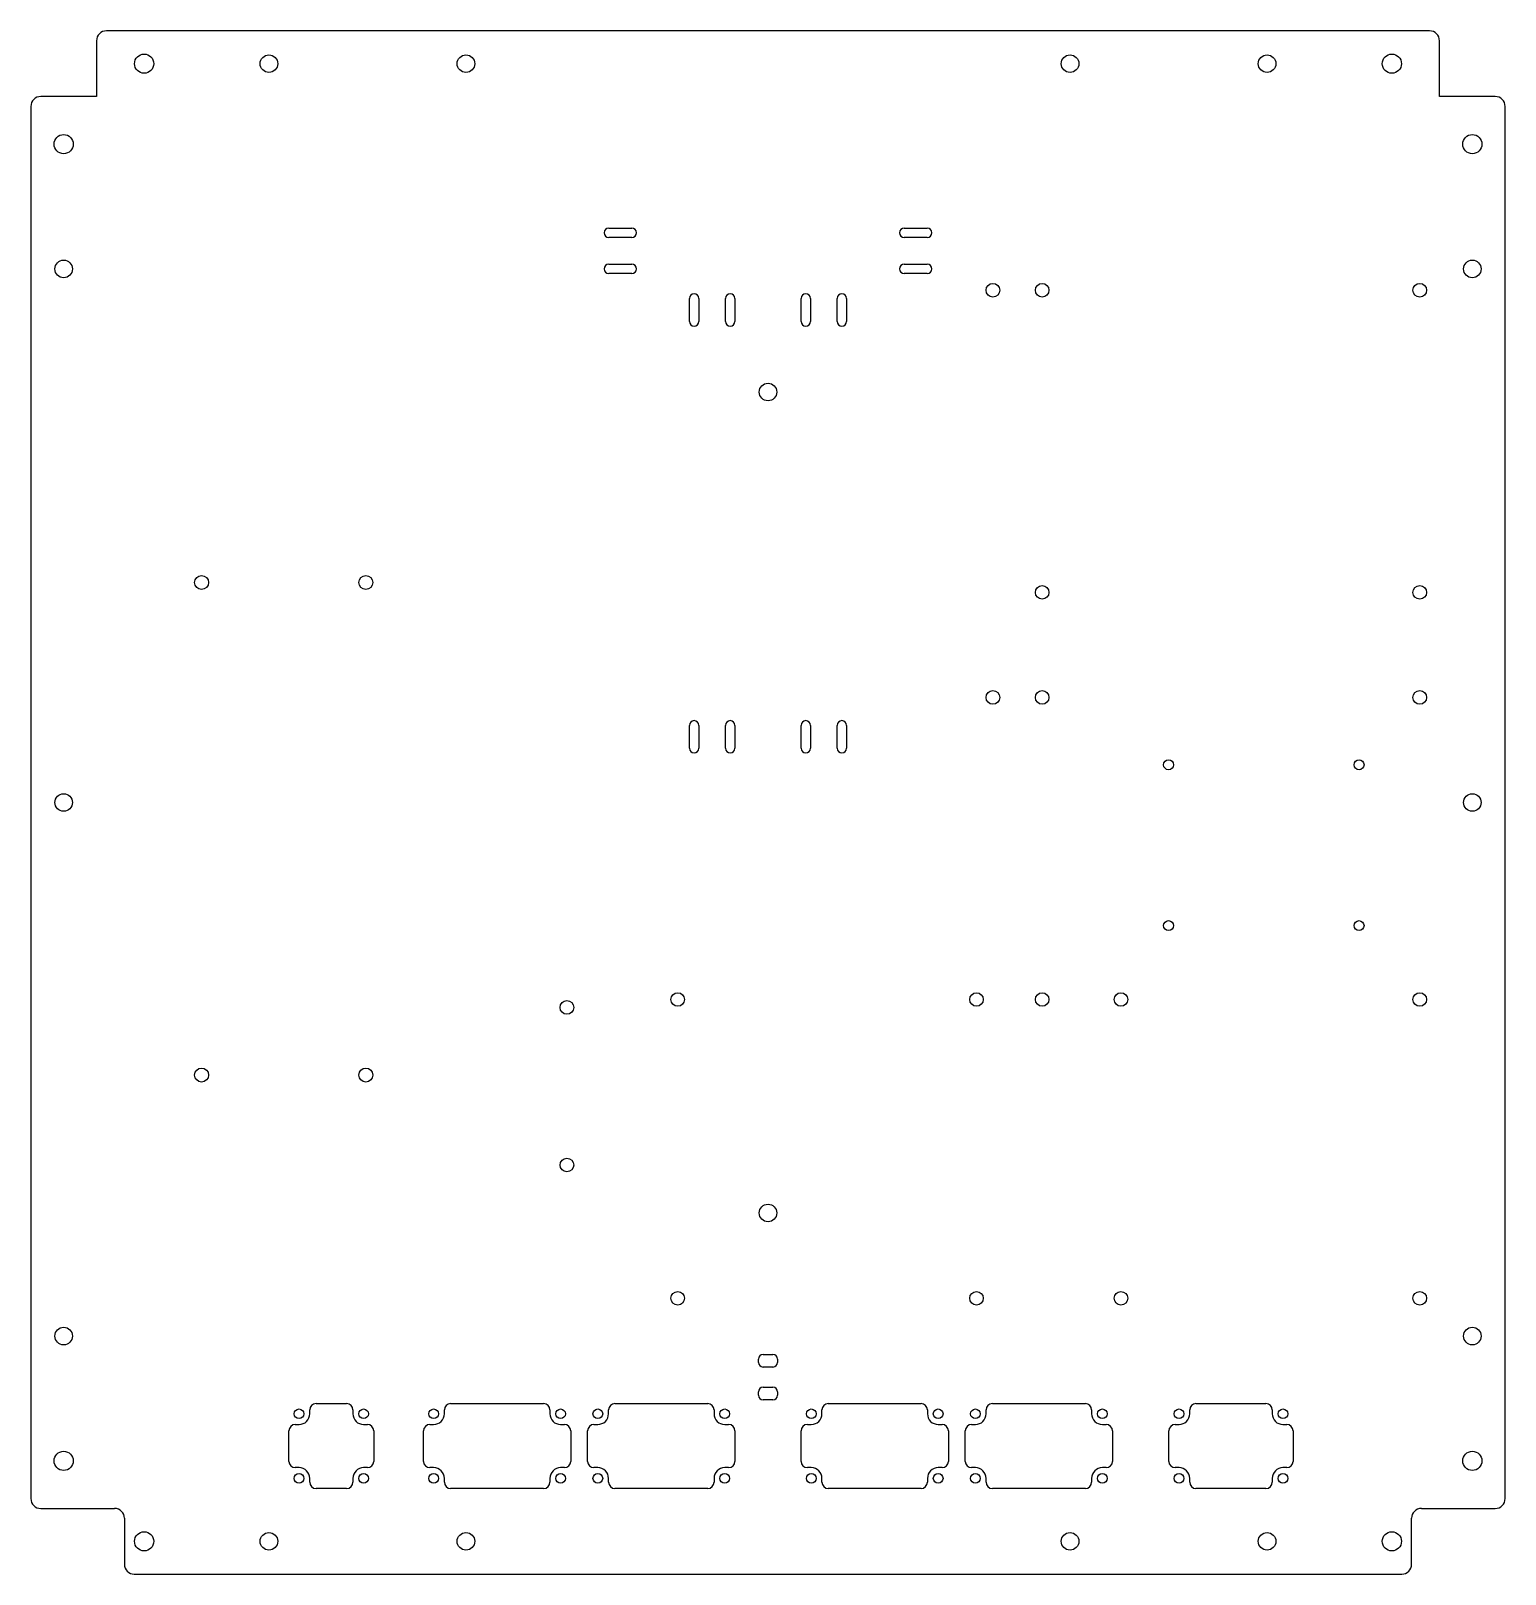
# Model space of a CAD drawing. Header units: millimetres. Extents: x 0 to 449, y 0 to 470.
import ezdxf

# ---------------------------------------------------------------- set-up
doc = ezdxf.new("R2010")
doc.units = ezdxf.units.MM

msp = doc.modelspace()

# ---------------------------------------------------------------- linework, layer by layer
at = {"color": 7, "linetype": 'Continuous', "lineweight": 25}
for p, q in [((426, 470), (23, 470)), ((20, 467), (20, 450)), ((429, 450), (429, 467)), ((0, 447), (0, 23)), ((20, 450), (3, 450)), ((446, 450), (429, 450)), ((449, 23), (449, 447)), ((176, 409.9238), (183, 409.9238)), ((266, 409.9238), (273, 409.9238)), ((183, 407.0762), (176, 407.0762)), ((273, 407.0762), (266, 407.0762)), ((176, 398.9238), (183, 398.9238)), ((183, 396.0762), (176, 396.0762)), ((266, 398.9238), (273, 398.9238)), ((273, 396.0762), (266, 396.0762)), ((200.5762, 381.5), (200.5762, 388.5)), ((203.4238, 388.5), (203.4238, 381.5)), ((211.5762, 381.5), (211.5762, 388.5)), ((214.4238, 388.5), (214.4238, 381.5)), ((234.5762, 381.5), (234.5762, 388.5)), ((237.4238, 388.5), (237.4238, 381.5)), ((245.5762, 381.5), (245.5762, 388.5)), ((248.4238, 388.5), (248.4238, 381.5)), ((200.5762, 251.5), (200.5762, 258.5)), ((203.4238, 258.5), (203.4238, 251.5)), ((211.5762, 251.5), (211.5762, 258.5)), ((214.4238, 258.5), (214.4238, 251.5)), ((234.5762, 251.5), (234.5762, 258.5)), ((237.4238, 258.5), (237.4238, 251.5)), ((245.5762, 251.5), (245.5762, 258.5)), ((248.4238, 258.5), (248.4238, 251.5)), ((223, 66.9238), (226, 66.9238)), ((221.5762, 64.5), (221.5762, 65.5)), ((226, 63.0762), (223, 63.0762)), ((227.4238, 65.5), (227.4238, 64.5)), ((223, 56.9238), (226, 56.9238)), ((86.85, 51.9238), (96.15, 51.9238)), ((127.85, 51.9238), (156.15, 51.9238)), ((177.85, 51.9238), (206.15, 51.9238)), ((221.5762, 54.5), (221.5762, 55.5)), ((226, 53.0762), (223, 53.0762)), ((227.4238, 55.5), (227.4238, 54.5)), ((242.85, 51.9238), (271.15, 51.9238)), ((292.85, 51.9238), (321.15, 51.9238)), ((354.85, 51.9238), (376.15, 51.9238)), ((84.9262, 48.825), (84.9262, 50)), ((98.0738, 50), (98.0738, 48.825)), ((125.9262, 48.825), (125.9262, 50)), ((158.0738, 50), (158.0738, 48.825)), ((175.9262, 48.825), (175.9262, 50)), ((208.0738, 50), (208.0738, 48.825)), ((240.9262, 48.825), (240.9262, 50)), ((273.0738, 50), (273.0738, 48.825)), ((290.9262, 48.825), (290.9262, 50)), ((323.0738, 50), (323.0738, 48.825)), ((352.9262, 48.825), (352.9262, 50)), ((378.0738, 50), (378.0738, 48.825)), ((78.5762, 34.35), (78.5762, 43.65)), ((80.5, 45.5738), (81.675, 45.5738)), ((101.325, 45.5738), (102.5, 45.5738)), ((104.4238, 43.65), (104.4238, 34.35)), ((119.5762, 34.35), (119.5762, 43.65)), ((121.5, 45.5738), (122.675, 45.5738)), ((161.325, 45.5738), (162.5, 45.5738)), ((164.4238, 43.65), (164.4238, 34.35)), ((169.5762, 34.35), (169.5762, 43.65)), ((171.5, 45.5738), (172.675, 45.5738)), ((211.325, 45.5738), (212.5, 45.5738)), ((214.4238, 43.65), (214.4238, 34.35)), ((234.5762, 34.35), (234.5762, 43.65)), ((236.5, 45.5738), (237.675, 45.5738)), ((276.325, 45.5738), (277.5, 45.5738)), ((279.4238, 43.65), (279.4238, 34.35)), ((284.5762, 34.35), (284.5762, 43.65)), ((286.5, 45.5738), (287.675, 45.5738)), ((326.325, 45.5738), (327.5, 45.5738)), ((329.4238, 43.65), (329.4238, 34.35)), ((346.5762, 34.35), (346.5762, 43.65)), ((348.5, 45.5738), (349.675, 45.5738)), ((381.325, 45.5738), (382.5, 45.5738)), ((384.4238, 43.65), (384.4238, 34.35)), ((81.675, 32.4262), (80.5, 32.4262)), ((84.9262, 28), (84.9262, 29.175)), ((98.0738, 29.175), (98.0738, 28)), ((102.5, 32.4262), (101.325, 32.4262)), ((122.675, 32.4262), (121.5, 32.4262)), ((125.9262, 28), (125.9262, 29.175)), ((158.0738, 29.175), (158.0738, 28)), ((162.5, 32.4262), (161.325, 32.4262)), ((172.675, 32.4262), (171.5, 32.4262)), ((175.9262, 28), (175.9262, 29.175)), ((208.0738, 29.175), (208.0738, 28)), ((212.5, 32.4262), (211.325, 32.4262)), ((237.675, 32.4262), (236.5, 32.4262)), ((240.9262, 28), (240.9262, 29.175)), ((273.0738, 29.175), (273.0738, 28)), ((277.5, 32.4262), (276.325, 32.4262)), ((287.675, 32.4262), (286.5, 32.4262)), ((290.9262, 28), (290.9262, 29.175)), ((323.0738, 29.175), (323.0738, 28)), ((327.5, 32.4262), (326.325, 32.4262)), ((349.675, 32.4262), (348.5, 32.4262)), ((352.9262, 28), (352.9262, 29.175)), ((378.0738, 29.175), (378.0738, 28)), ((382.5, 32.4262), (381.325, 32.4262)), ((96.15, 26.0762), (86.85, 26.0762)), ((156.15, 26.0762), (127.85, 26.0762)), ((206.15, 26.0762), (177.85, 26.0762)), ((271.15, 26.0762), (242.85, 26.0762)), ((321.15, 26.0762), (292.85, 26.0762)), ((376.15, 26.0762), (354.85, 26.0762)), ((3, 20), (25.5, 20)), ((423.5, 20), (446, 20)), ((28.5, 17), (28.5, 3)), ((420.5, 3), (420.5, 17)), ((31.5, 0), (417.5, 0))]:
    msp.add_line(p, q, dxfattribs=at)
for centre, radius in [((34.5, 460), 2.9238), ((72.5, 460), 2.6738), ((132.5, 460), 2.6738), ((316.5, 460), 2.6738), ((376.5, 460), 2.6738), ((414.5, 460), 2.9238), ((10, 435.5), 2.9238), ((439, 435.5), 2.9238), ((10, 397.5), 2.6738), ((439, 397.5), 2.6738), ((293, 391), 2.0738), ((308, 391), 2.0738), ((423, 391), 2.0738), ((224.5, 360), 2.6738), ((52, 302), 2.1238), ((102, 302), 2.1238), ((308, 299), 2.0738), ((423, 299), 2.0738), ((293, 267), 2.0738), ((308, 267), 2.0738), ((423, 267), 2.0738), ((346.5, 246.5), 1.5238), ((404.5, 246.5), 1.5238), ((10, 235), 2.6738), ((439, 235), 2.6738), ((346.5, 197.5), 1.5238), ((404.5, 197.5), 1.5238), ((163.25, 172.6), 2.0738), ((197, 175), 2.0738), ((288, 175), 2.0738), ((308, 175), 2.0738), ((332, 175), 2.0738), ((423, 175), 2.0738), ((52, 152), 2.1238), ((102, 152), 2.1238), ((163.25, 124.6), 2.0738), ((224.5, 110), 2.6738), ((197, 84), 2.0738), ((288, 84), 2.0738), ((332, 84), 2.0738), ((423, 84), 2.0738), ((10, 72.5), 2.6738), ((439, 72.5), 2.6738), ((81.675, 48.825), 1.4738), ((101.325, 48.825), 1.4738), ((122.675, 48.825), 1.4738), ((161.325, 48.825), 1.4738), ((172.675, 48.825), 1.4738), ((211.325, 48.825), 1.4738), ((237.675, 48.825), 1.4738), ((276.325, 48.825), 1.4738), ((287.675, 48.825), 1.4738), ((326.325, 48.825), 1.4738), ((349.675, 48.825), 1.4738), ((381.325, 48.825), 1.4738), ((10, 34.5), 2.9238), ((439, 34.5), 2.9238), ((81.675, 29.175), 1.4738), ((101.325, 29.175), 1.4738), ((122.675, 29.175), 1.4738), ((161.325, 29.175), 1.4738), ((172.675, 29.175), 1.4738), ((211.325, 29.175), 1.4738), ((237.675, 29.175), 1.4738), ((276.325, 29.175), 1.4738), ((287.675, 29.175), 1.4738), ((326.325, 29.175), 1.4738), ((349.675, 29.175), 1.4738), ((381.325, 29.175), 1.4738), ((34.5, 10), 2.9238), ((72.5, 10), 2.6738), ((132.5, 10), 2.6738), ((316.5, 10), 2.6738), ((376.5, 10), 2.6738), ((414.5, 10), 2.9238)]:
    msp.add_circle(centre, radius, dxfattribs=at)
for centre, radius, start, end in [((23, 467), 3, 90, 180), ((426, 467), 3, 0, 90), ((3, 447), 3, 90, 180), ((446, 447), 3, 360, 90), ((176, 408.5), 1.4238, 90, 270), ((183, 408.5), 1.4238, 270, 90), ((266, 408.5), 1.4238, 90, 270), ((273, 408.5), 1.4238, 270, 90), ((176, 397.5), 1.4238, 90, 270), ((183, 397.5), 1.4238, 270, 90), ((266, 397.5), 1.4238, 90, 270), ((273, 397.5), 1.4238, 270, 90), ((202, 388.5), 1.4238, 0, 180), ((213, 388.5), 1.4238, 0, 180), ((236, 388.5), 1.4238, 0, 180), ((247, 388.5), 1.4238, 0, 180), ((202, 381.5), 1.4238, 180, 0), ((213, 381.5), 1.4238, 180, 0), ((236, 381.5), 1.4238, 180, 0), ((247, 381.5), 1.4238, 180, 0), ((202, 258.5), 1.4238, 0, 180), ((213, 258.5), 1.4238, 0, 180), ((236, 258.5), 1.4238, 0, 180), ((247, 258.5), 1.4238, 0, 180), ((202, 251.5), 1.4238, 180, 0), ((213, 251.5), 1.4238, 180, 0), ((236, 251.5), 1.4238, 180, 0), ((247, 251.5), 1.4238, 180, 0), ((223, 65.5), 1.4238, 90, 180), ((226, 65.5), 1.4238, 0, 90), ((223, 64.5), 1.4238, 180, 270), ((226, 64.5), 1.4238, 270, 0), ((223, 55.5), 1.4238, 90, 180), ((226, 55.5), 1.4238, 0, 90), ((86.85, 50), 1.9238, 90, 180), ((96.15, 50), 1.9238, 0, 90), ((127.85, 50), 1.9238, 90, 180), ((156.15, 50), 1.9238, 0, 90), ((177.85, 50), 1.9238, 90, 180), ((206.15, 50), 1.9238, 0, 90), ((223, 54.5), 1.4238, 180, 270), ((226, 54.5), 1.4238, 270, 0), ((242.85, 50), 1.9238, 90, 180), ((271.15, 50), 1.9238, 0, 90), ((292.85, 50), 1.9238, 90, 180), ((321.15, 50), 1.9238, 0, 90), ((354.85, 50), 1.9238, 90, 180), ((376.15, 50), 1.9238, 0, 90), ((81.675, 48.825), 3.2512, 270, 0), ((101.325, 48.825), 3.2512, 180, 270), ((122.675, 48.825), 3.2512, 270, 0), ((161.325, 48.825), 3.2512, 180, 270), ((172.675, 48.825), 3.2512, 270, 0), ((211.325, 48.825), 3.2512, 180, 270), ((237.675, 48.825), 3.2512, 270, 0), ((276.325, 48.825), 3.2512, 180, 270), ((287.675, 48.825), 3.2512, 270, 0), ((326.325, 48.825), 3.2512, 180, 270), ((349.675, 48.825), 3.2512, 270, 0), ((381.325, 48.825), 3.2512, 180, 270), ((80.5, 43.65), 1.9238, 90, 180), ((102.5, 43.65), 1.9238, 0, 90), ((121.5, 43.65), 1.9238, 90, 180), ((162.5, 43.65), 1.9238, 0, 90), ((171.5, 43.65), 1.9238, 90, 180), ((212.5, 43.65), 1.9238, 0, 90), ((236.5, 43.65), 1.9238, 90, 180), ((277.5, 43.65), 1.9238, 0, 90), ((286.5, 43.65), 1.9238, 90, 180), ((327.5, 43.65), 1.9238, 0, 90), ((348.5, 43.65), 1.9238, 90, 180), ((382.5, 43.65), 1.9238, 0, 90), ((80.5, 34.35), 1.9238, 180, 270), ((102.5, 34.35), 1.9238, 270, 0), ((121.5, 34.35), 1.9238, 180, 270), ((162.5, 34.35), 1.9238, 270, 0), ((171.5, 34.35), 1.9238, 180, 270), ((212.5, 34.35), 1.9238, 270, 0), ((236.5, 34.35), 1.9238, 180, 270), ((277.5, 34.35), 1.9238, 270, 0), ((286.5, 34.35), 1.9238, 180, 270), ((327.5, 34.35), 1.9238, 270, 0), ((348.5, 34.35), 1.9238, 180, 270), ((382.5, 34.35), 1.9238, 270, 0), ((81.675, 29.175), 3.2512, 0, 90), ((101.325, 29.175), 3.2512, 90, 180), ((122.675, 29.175), 3.2512, 0, 90), ((161.325, 29.175), 3.2512, 90, 180), ((172.675, 29.175), 3.2512, 0, 90), ((211.325, 29.175), 3.2512, 90, 180), ((237.675, 29.175), 3.2512, 0, 90), ((276.325, 29.175), 3.2512, 90, 180), ((287.675, 29.175), 3.2512, 0, 90), ((326.325, 29.175), 3.2512, 90, 180), ((349.675, 29.175), 3.2512, 0, 90), ((381.325, 29.175), 3.2512, 90, 180), ((86.85, 28), 1.9238, 180, 270), ((96.15, 28), 1.9238, 270, 0), ((127.85, 28), 1.9238, 180, 270), ((156.15, 28), 1.9238, 270, 0), ((177.85, 28), 1.9238, 180, 270), ((206.15, 28), 1.9238, 270, 0), ((242.85, 28), 1.9238, 180, 270), ((271.15, 28), 1.9238, 270, 0), ((292.85, 28), 1.9238, 180, 270), ((321.15, 28), 1.9238, 270, 0), ((354.85, 28), 1.9238, 180, 270), ((376.15, 28), 1.9238, 270, 0), ((3, 23), 3, 180, 270), ((25.5, 17), 3, 0, 90), ((423.5, 17), 3, 90, 180), ((446, 23), 3, 270, 0), ((31.5, 3), 3, 180, 270), ((417.5, 3), 3, 270, 0)]:
    msp.add_arc(centre, radius, start, end, dxfattribs=at)

doc.saveas('drawing.dxf')
